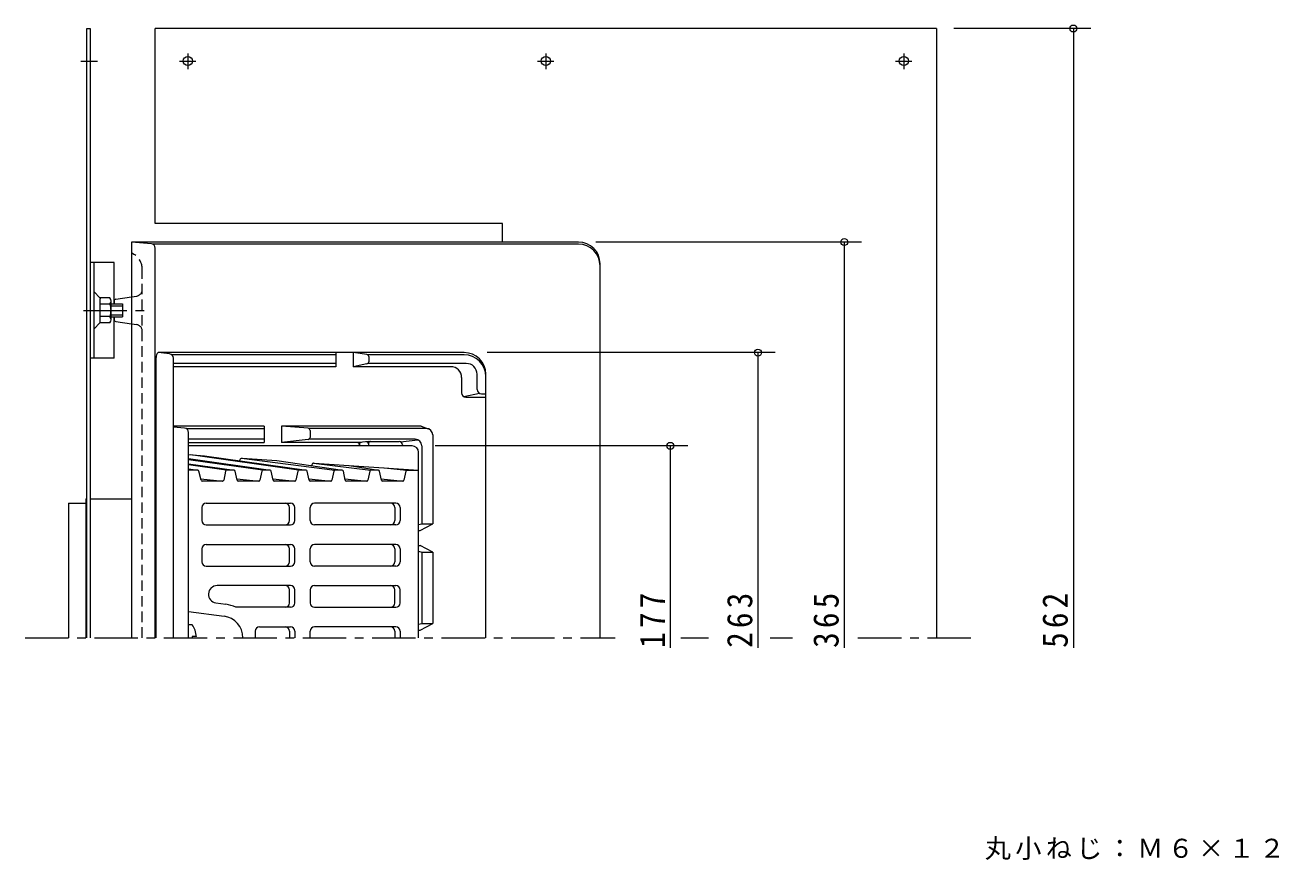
# Model space of a CAD drawing. Units: millimetres at full size, sheet at 1:4; details may follow other scales. Extents: x -426 to 482, y -549 to 503.
# Drawn here: x -223 to 355, y 117 to 503 of the extents above; entities that cross this region are included whole.
import ezdxf

# ---------------------------------------------------------------- set-up
doc = ezdxf.new("R2010")
doc.units = ezdxf.units.MM
doc.header["$LTSCALE"] = 4
doc.header["$PDMODE"] = 32
doc.header["$PDSIZE"] = 3.2
doc.linetypes.add('CHAIN1', pattern=[8, 5, -1, 1, -1])
doc.linetypes.add('DASHED1', pattern=[1.8, 1.2, -0.6])
for name, color, linetype, lineweight in [('0-0_通り芯', 3, 'Continuous', 9), ('0-1_躯体', 2, 'Continuous', 9), ('0-2_仕上', 6, 'Continuous', 9), ('0-4_その他', 7, 'Continuous', 9), ('0-5_寸法', 7, 'Continuous', 9), ('0-8', 2, 'Continuous', 9), ('0-A', 2, 'Continuous', 9)]:
    doc.layers.add(name, color=color, linetype=linetype, lineweight=lineweight)
doc.styles.add('ＭＳ ゴシック', font='')
doc.styles.get('ＭＳ ゴシック').set_extended_font_data('MS Gothic')

msp = doc.modelspace()

# ---------------------------------------------------------------- linework, layer by layer
at = {"layer": '0-0_通り芯'}
for p, q in [((-164.662, 401.647), (-173.843, 402.482)), ((32.157, 402.482), (-173.843, 402.482)), ((-173.843, 402.482), (-173.843, 219.982)), ((32.157, 401.482), (-164.028, 401.482)), ((-162.843, 219.982), (-162.843, 399.656)), ((42.157, 219.982), (42.157, 392.482)), ((-180.995, 376.112), (-173.843, 377.213)), ((-181.843, 375.124), (-181.843, 373.982)), ((-181.843, 367.982), (-181.843, 366.84)), ((-180.995, 365.852), (-173.843, 364.751)), ((-194.885, 283.982), (-194.885, 219.982)), ((-194.885, 283.982), (-194.443, 283.982)), ((-192.843, 283.982), (-173.843, 283.982)), ((-202.843, 281.982), (-194.885, 281.982)), ((-202.843, 281.982), (-202.843, 219.982))]:
    msp.add_line(p, q, dxfattribs=at)
at = {"layer": '0-0_通り芯', "linetype": 'DASHED1'}
for p, q in [((-172.727, 396.812), (-173.843, 397.482)), ((-168.843, 219.982), (-168.843, 389.952)), ((-173.843, 377.213), (-171.387, 377.591)), ((-173.843, 364.751), (-171.387, 364.373))]:
    msp.add_line(p, q, dxfattribs=at)
at = {"layer": '0-0_通り芯', "linetype": 'CHAIN1'}
for p, q in [((-195.947, 370.982), (-167.682, 370.982)), ((-222.864, 219.982), (49.15, 219.982)), ((79.438, 219.982), (92.101, 219.982)), ((120.508, 219.982), (130.82, 219.982)), ((161.014, 219.982), (214.512, 219.982))]:
    msp.add_line(p, q, dxfattribs=at)
at = {"layer": '0-0_通り芯'}
for centre, radius, start, end in [((-164.843, 399.656), 2, 360, 84.80598), ((32.157, 392.482), 10, 0, 90), ((32.157, 391.482), 10, 0, 90), ((-180.843, 375.124), 1, 98.74616, 180), ((-180.843, 366.84), 1, 180, 261.25384)]:
    msp.add_arc(centre, radius, start, end, dxfattribs=at)
at = {"layer": '0-0_通り芯', "linetype": 'DASHED1'}
for centre, radius, start, end in [((-176.843, 389.952), 8, 0, 59.03627), ((-171.843, 380.556), 3, 278.74616, 0), ((-171.843, 361.408), 3, 0, 81.25384)]:
    msp.add_arc(centre, radius, start, end, dxfattribs=at)
at = {"layer": '0-1_躯体'}
for p, q in [((-162.493, 219.982), (-162.493, 349.246)), ((-156.272, 350.902), (-161.493, 351.482)), ((-20.493, 351.482), (-161.493, 351.482)), ((-79.644, 350.482), (-155.251, 350.482)), ((-154.493, 219.982), (-154.493, 348.914)), ((-79.644, 351.482), (-79.644, 344.982)), ((-71.644, 351.482), (-71.644, 344.982)), ((-65.354, 350.602), (-71.644, 351.482)), ((-20.493, 350.482), (-65, 350.482)), ((-64.493, 349.612), (-64.493, 347.294)), ((-79.644, 346.482), (-154.493, 346.482)), ((-79.644, 344.982), (-154.493, 344.982)), ((-65.288, 346.316), (-71.644, 344.982)), ((-26.643, 344.982), (-71.644, 344.982)), ((-19.493, 346.482), (-64.909, 346.482)), ((-14.493, 334.482), (-14.493, 341.482)), ((-10.493, 219.982), (-10.493, 341.482)), ((-21.644, 339.982), (-21.644, 332.982)), ((-20.567, 331.208), (-13.416, 332.708)), ((-19.644, 330.982), (-10.493, 330.982)), ((-12.493, 332.482), (-10.493, 332.482)), ((-112.602, 317.482), (-154.493, 317.482)), ((-149.312, 316.647), (-154.493, 317.118)), ((-148.678, 316.482), (-112.602, 316.482)), ((-147.493, 219.982), (-147.493, 314.655)), ((-112.602, 317.482), (-112.602, 309.982)), ((-104.602, 317.482), (-104.602, 309.982)), ((-92.417, 316.552), (-104.602, 317.482)), ((-40.369, 317.482), (-104.602, 317.482)), ((-37.993, 316.482), (-92.117, 316.482)), ((-91.493, 315.555), (-91.493, 312.374)), ((-40.369, 317.482), (-37.01, 316.316)), ((-34.993, 313.482), (-34.993, 272.482)), ((-112.602, 311.482), (-147.493, 311.482)), ((-147.493, 309.982), (-112.602, 309.982)), ((-92.379, 311.381), (-104.602, 309.982)), ((-68.82, 309.982), (-104.602, 309.982)), ((-42.993, 311.482), (-92.041, 311.482)), ((-68.76, 309.095), (-68.76, 308.482)), ((-64.648, 310.475), (-68.701, 309.989)), ((-64.589, 309.482), (-64.589, 308.482)), ((-64.529, 310.482), (-50.431, 310.482)), ((-49.877, 310.376), (-41.886, 311.27)), ((-48.931, 308.982), (-48.931, 308.482)), ((-39.993, 308.482), (-39.993, 272.482)), ((-41.493, 272.138), (-39.993, 272.482)), ((-40.789, 269.482), (-34.993, 272.482)), ((-39.993, 272.482), (-34.993, 272.482)), ((-41.493, 269.482), (-40.789, 269.482)), ((-41.493, 262.482), (-40.789, 262.482)), ((-34.993, 259.482), (-40.789, 262.482)), ((-41.493, 259.825), (-39.993, 259.482)), ((-39.993, 259.482), (-34.993, 259.482)), ((-39.993, 259.482), (-39.993, 226.482)), ((-34.993, 259.482), (-34.993, 226.482)), ((-41.493, 226.138), (-39.993, 226.482)), ((-40.789, 223.482), (-34.993, 226.482)), ((-39.993, 226.482), (-34.993, 226.482)), ((-41.493, 223.482), (-40.789, 223.482))]:
    msp.add_line(p, q, dxfattribs=at)
for centre, radius, start, end in [((-159.493, 349.246), 3, 131.81113, 180), ((-156.493, 348.914), 2, 0, 83.66005), ((-65.493, 349.612), 1, 360, 82.04059), ((-65.493, 347.294), 1, 281.8459, 0), ((-20.493, 341.482), 10, 0, 90), ((-20.493, 340.482), 10, 0, 90), ((-26.643, 339.982), 5, 0, 90), ((-19.493, 341.482), 5, 0, 90), ((-19.644, 332.982), 2, 180, 270), ((-12.493, 334.482), 2, 180, 270), ((-149.493, 314.655), 2, 0, 84.80563), ((-92.493, 315.555), 1, 0, 85.63882), ((-92.493, 312.374), 1, 276.52663, 0), ((-37.993, 313.482), 3, 0, 90), ((-69.76, 308.982), 1, 0, 90), ((-68.82, 310.982), 1, 270, 276.83553), ((-67.76, 309.095), 1, 96.83553, 180), ((-65.589, 309.355), 1, 0, 96.83752), ((-64.529, 309.482), 1, 90, 96.83553), ((-63.589, 309.482), 1, 90, 180), ((-50.431, 308.982), 1.5, 0, 90), ((-42.993, 308.482), 3, 0, 90)]:
    msp.add_arc(centre, radius, start, end, dxfattribs=at)
at = {"layer": '0-2_仕上'}
for p, q in [((-44.493, 308.482), (-147.493, 308.482)), ((-147.493, 304.414), (-140.158, 303.916)), ((-147.493, 302.602), (-109.823, 297.221)), ((-113.503, 297.194), (-147.493, 302.092)), ((-96.886, 297.194), (-146.538, 304.349)), ((-140.158, 303.916), (-93.206, 297.221)), ((-123.924, 301.954), (-123.992, 301.629)), ((-123.144, 302.727), (-80.027, 297.222)), ((-122.877, 302.745), (-106.774, 301.653)), ((-106.774, 301.653), (-76.587, 297.221)), ((-41.493, 219.982), (-41.493, 305.482)), ((-147.493, 300.25), (-126.48, 297.221)), ((-130.168, 297.201), (-147.493, 299.697)), ((-147.493, 297.873), (-143.175, 297.221)), ((-147.097, 297.227), (-147.493, 297.284)), ((-143.25, 297.227), (-147.493, 297.227)), ((-141.753, 292.583), (-142.763, 296.842)), ((-130.5, 296.823), (-131.33, 292.602)), ((-126.553, 297.227), (-130.009, 297.227)), ((-125.131, 292.591), (-126.064, 296.834)), ((-113.814, 296.83), (-114.708, 292.595)), ((-109.894, 297.227), (-113.325, 297.227)), ((-108.512, 292.595), (-109.405, 296.83)), ((-97.198, 296.83), (-98.091, 292.595)), ((-93.277, 297.227), (-96.708, 297.227)), ((-91.895, 292.595), (-92.788, 296.83)), ((-90.69, 299.7), (-90.773, 299.304)), ((-89.905, 300.475), (-63.643, 297.197)), ((-89.644, 300.491), (-41.493, 297.227)), ((-80.581, 296.83), (-81.474, 292.595)), ((-76.661, 297.227), (-80.091, 297.227)), ((-75.278, 292.595), (-76.171, 296.83)), ((-73.539, 299.399), (-59.966, 297.22)), ((-63.963, 296.83), (-64.857, 292.595)), ((-60.045, 297.227), (-63.474, 297.227)), ((-58.661, 292.595), (-59.556, 296.83)), ((-57.276, 298.297), (-47.008, 297.2)), ((-47.338, 296.831), (-48.24, 292.595)), ((-46.849, 297.227), (-41.493, 297.227)), ((-141.889, 293.273), (-131.662, 292.225)), ((-131.82, 292.199), (-141.267, 292.199)), ((-125.272, 293.273), (-115.04, 292.224)), ((-115.197, 292.199), (-124.643, 292.199)), ((-108.655, 293.273), (-98.423, 292.224)), ((-98.58, 292.199), (-108.023, 292.199)), ((-92.038, 293.273), (-81.806, 292.224)), ((-81.963, 292.199), (-91.405, 292.199)), ((-75.421, 293.273), (-65.189, 292.224)), ((-65.346, 292.199), (-74.788, 292.199)), ((-58.804, 293.273), (-48.572, 292.224)), ((-48.729, 292.199), (-58.172, 292.199)), ((-141.422, 279.982), (-141.422, 273.982)), ((-139.422, 281.982), (-100.529, 281.982)), ((-101.003, 273.982), (-101.003, 279.982)), ((-98.529, 273.982), (-98.529, 279.982)), ((-91.457, 273.982), (-91.457, 279.982)), ((-51.978, 281.982), (-89.457, 281.982)), ((-52.453, 279.982), (-52.453, 273.982)), ((-49.978, 279.982), (-49.978, 273.982)), ((-139.422, 271.982), (-100.529, 271.982)), ((-51.978, 271.982), (-89.457, 271.982)), ((-141.422, 260.982), (-141.422, 254.982)), ((-139.422, 262.982), (-100.529, 262.982)), ((-101.003, 254.982), (-101.003, 260.982)), ((-98.529, 254.982), (-98.529, 260.982)), ((-91.457, 254.982), (-91.457, 260.982)), ((-51.978, 262.982), (-89.457, 262.982)), ((-52.453, 260.982), (-52.453, 254.982)), ((-49.978, 260.982), (-49.978, 254.982)), ((-139.422, 252.982), (-100.529, 252.982)), ((-51.978, 252.982), (-89.457, 252.982)), ((-100.529, 243.982), (-134.344, 243.982)), ((-89.457, 243.982), (-51.978, 243.982)), ((-101.003, 235.982), (-101.003, 241.982)), ((-98.529, 235.982), (-98.529, 241.982)), ((-91.457, 241.982), (-91.457, 235.982)), ((-52.453, 235.982), (-52.453, 241.982)), ((-49.978, 235.982), (-49.978, 241.982)), ((-147.493, 232.118), (-131.143, 229.89)), ((-134.884, 236.018), (-130.391, 235.406)), ((-100.529, 233.982), (-125.686, 233.982)), ((-89.457, 233.982), (-51.978, 233.982)), ((-116.836, 222.982), (-116.836, 219.982)), ((-114.836, 224.982), (-100.529, 224.982)), ((-101.003, 222.982), (-101.003, 219.982)), ((-98.529, 222.982), (-98.529, 219.982)), ((-91.457, 219.982), (-91.457, 222.982)), ((-51.978, 224.982), (-89.457, 224.982)), ((-52.453, 222.982), (-52.453, 219.982)), ((-49.978, 222.982), (-49.978, 219.982))]:
    msp.add_line(p, q, dxfattribs=at)
for centre, radius, start, end in [((-44.493, 305.482), 3, 0, 90), ((-122.945, 301.747), 1, 86.1221, 168.07626), ((-143.25, 296.727), 0.5, 13.34358, 90), ((-130.009, 296.727), 0.5, 90, 168.87881), ((-126.553, 296.727), 0.5, 12.4001, 90), ((-113.325, 296.727), 0.5, 90, 168.08211), ((-109.894, 296.727), 0.5, 11.91512, 90), ((-96.708, 296.727), 0.5, 90, 168.08488), ((-93.277, 296.727), 0.5, 11.91512, 90), ((-89.711, 299.494), 1, 86.12068, 168.07626), ((-80.091, 296.727), 0.5, 90, 168.08488), ((-76.661, 296.727), 0.5, 11.91789, 90), ((-63.474, 296.727), 0.5, 90, 168.07655), ((-60.045, 296.727), 0.5, 11.93852, 90), ((-46.849, 296.727), 0.5, 90, 167.98415), ((-141.267, 292.699), 0.5, 193.34358, 270), ((-131.82, 292.699), 0.5, 270, 348.8788), ((-124.643, 292.699), 0.5, 192.4001, 270), ((-115.197, 292.699), 0.5, 270, 348.08211), ((-108.023, 292.699), 0.5, 191.91512, 270), ((-98.58, 292.699), 0.5, 270, 348.08488), ((-91.405, 292.699), 0.5, 191.91512, 270), ((-81.963, 292.699), 0.5, 270, 348.08488), ((-74.788, 292.699), 0.5, 191.91789, 270), ((-65.346, 292.699), 0.5, 270, 348.07654), ((-58.172, 292.699), 0.5, 191.93852, 270), ((-48.729, 292.699), 0.5, 270, 347.98415), ((-139.422, 279.982), 2, 90, 180), ((-103.003, 279.982), 2, 0, 90), ((-100.529, 279.982), 2, 0, 90), ((-89.457, 279.982), 2, 90, 180), ((-54.453, 279.982), 2, 0, 90), ((-51.978, 279.982), 2, 0, 90), ((-139.422, 273.982), 2, 180, 270), ((-103.003, 273.982), 2, 270, 0), ((-100.529, 273.982), 2, 270, 0), ((-89.457, 273.982), 2, 180, 270), ((-54.453, 273.982), 2, 270, 0), ((-51.978, 273.982), 2, 270, 0), ((-139.422, 260.982), 2, 90, 180), ((-103.003, 260.982), 2, 0, 90), ((-100.529, 260.982), 2, 0, 90), ((-89.457, 260.982), 2, 90, 180), ((-54.453, 260.982), 2, 0, 90), ((-51.978, 260.982), 2, 0, 90), ((-139.422, 254.982), 2, 180, 270), ((-103.003, 254.982), 2, 270, 0), ((-100.529, 254.982), 2, 270, 0), ((-89.457, 254.982), 2, 180, 270), ((-54.453, 254.982), 2, 270, 0), ((-51.978, 254.982), 2, 270, 0), ((-134.344, 239.982), 4, 90, 262.24083), ((-103.003, 241.982), 2, 0, 90), ((-100.529, 241.982), 2, 0, 90), ((-89.457, 241.982), 2, 90, 180), ((-54.453, 241.982), 2, 0, 90), ((-51.978, 241.982), 2, 0, 90), ((-132.493, 219.982), 15.567, 64.07133, 82.24078), ((-103.003, 235.982), 2, 270, 0), ((-100.529, 235.982), 2, 270, 0), ((-89.457, 235.982), 2, 180, 270), ((-54.453, 235.982), 2, 270, 0), ((-51.978, 235.982), 2, 270, 0), ((-132.493, 219.982), 10, 0, 82.24078), ((-114.836, 222.982), 2, 90, 180), ((-103.003, 222.982), 2, 0, 90), ((-100.529, 222.982), 2, 0, 90), ((-89.457, 222.982), 2, 90, 180), ((-54.453, 222.982), 2, 0, 90), ((-51.978, 222.982), 2, 0, 90)]:
    msp.add_arc(centre, radius, start, end, dxfattribs=at)
at = {"layer": '0-4_その他'}
for p, q in [((268.291, 500.982), (205.157, 500.982)), ((260.291, 500.982), (260.291, 215.277)), ((162.688, 402.482), (40.157, 402.482)), ((154.688, 402.482), (154.688, 215.277)), ((122.9, 351.482), (-9.843, 351.482)), ((114.9, 351.482), (114.9, 215.277)), ((82.539, 308.482), (-33.843, 308.482)), ((74.539, 308.482), (74.539, 215.277))]:
    msp.add_line(p, q, dxfattribs=at)
for p in [(260.291, 500.982), (154.688, 402.482), (114.9, 351.482), (74.539, 308.482)]:
    msp.add_point(p, dxfattribs=at)
at = {"layer": '0-8'}
for p, q in [((-194.443, 500.982), (-192.843, 500.982)), ((-194.443, 219.982), (-194.443, 500.982)), ((-192.843, 500.982), (-192.843, 219.982)), ((197.157, 500.982), (-162.843, 500.982)), ((-162.843, 410.982), (-162.843, 500.982)), ((197.157, 500.982), (197.157, 219.982)), ((-2.843, 410.982), (-162.843, 410.982)), ((-2.843, 402.482), (-2.843, 410.982)), ((-181.843, 392.982), (-192.843, 392.982)), ((-191.243, 392.982), (-191.243, 348.982)), ((-181.843, 373.982), (-181.843, 392.982)), ((-188.243, 376.645), (-191.243, 379.645)), ((-188.243, 365.669), (-188.243, 376.294)), ((-188.243, 365.319), (-191.243, 362.319)), ((-181.843, 348.982), (-181.843, 367.982)), ((-181.843, 348.982), (-192.843, 348.982))]:
    msp.add_line(p, q, dxfattribs=at)
at = {"layer": '0-8', "linetype": 'CHAIN1'}
for p, q in [((-197.093, 485.982), (-189.537, 485.982)), ((-151.705, 485.982), (-144.149, 485.982)), ((-147.843, 489.458), (-147.843, 482.196)), ((13.295, 485.982), (20.851, 485.982)), ((17.157, 489.458), (17.157, 482.196)), ((178.294, 485.982), (185.851, 485.982)), ((182.157, 489.458), (182.157, 482.196))]:
    msp.add_line(p, q, dxfattribs=at)
at = {"layer": '0-8'}
for centre in [(-147.843, 485.982), (17.157, 485.982), (182.157, 485.982)]:
    msp.add_circle(centre, 2.1, dxfattribs=at)
at = {"layer": '0-A'}
for p, q in [((-183.734, 376.732), (-188.243, 376.732)), ((-188.243, 376.732), (-188.243, 376.294)), ((-183.734, 373.845), (-188.243, 373.845)), ((-183.243, 366.675), (-183.243, 375.289)), ((-183.243, 373.982), (-177.924, 373.982)), ((-183.243, 373.112), (-177.924, 373.112)), ((-177.924, 373.982), (-177.924, 367.982)), ((-183.734, 368.118), (-188.243, 368.118)), ((-188.243, 365.232), (-188.243, 365.669)), ((-183.734, 365.232), (-188.243, 365.232)), ((-183.243, 368.852), (-177.924, 368.852)), ((-183.243, 367.982), (-177.924, 367.982)), ((-145.893, 225.982), (-147.493, 225.982)), ((-143.904, 220.461), (-145.893, 220.461)), ((-145.893, 220.461), (-145.893, 219.982))]:
    msp.add_line(p, q, dxfattribs=at)
for centre, radius, start, end in [((-185.611, 375.289), 2.368, 322.44278, 37.55722), ((-191.841, 370.982), 8.598, 340.548, 19.452), ((-185.611, 366.675), 2.368, 322.44278, 37.55722), ((-153.893, 219.982), 10, 2.74534, 36.86987)]:
    msp.add_arc(centre, radius, start, end, dxfattribs=at)

# ---------------------------------------------------------------- texts
at = {"layer": '0-4_その他', "color": 2, "char_height": 11.73, "attachment_point": 7, "rotation": 90, "style": 'ＭＳ ゴシック'}
for s, insert in [('\\T1.27;\\W0.9;177', (72.139, 215.277)), ('\\T1.27;\\W0.9;263', (112.5, 215.277)), ('\\T1.27;\\W0.9;365', (152.288, 215.277)), ('\\T1.27;\\W0.9;562', (257.891, 215.277))]:
    msp.add_mtext(s, dxfattribs=dict(at, insert=insert))
at = {"layer": '0-5_寸法', "insert": (219.521, 117.451), "char_height": 8.798, "attachment_point": 7, "style": 'ＭＳ ゴシック'}
msp.add_mtext('\\T1.17;丸小ねじ：Ｍ６×１２', dxfattribs=at)

doc.saveas('drawing.dxf')
